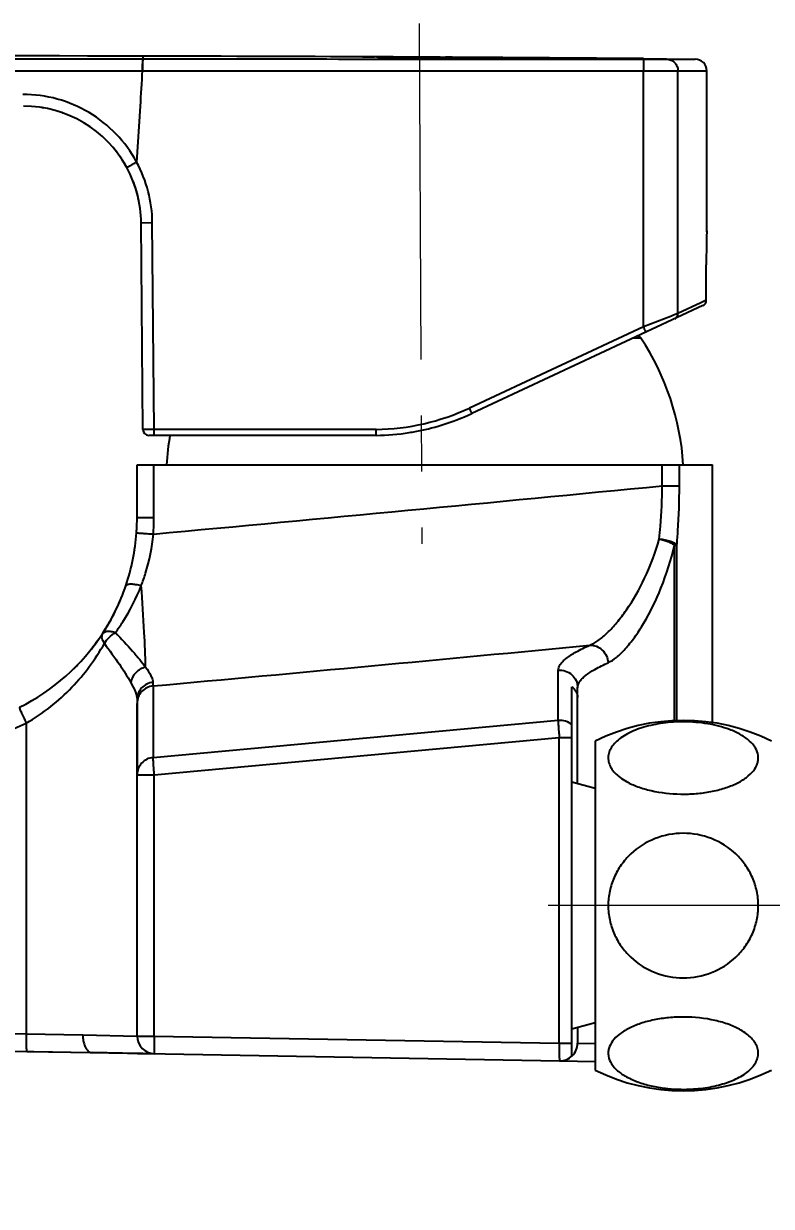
# Model space of a CAD drawing. Extents: x 0 to 1128, y 0 to 827.
# Drawn here: x 702.2 to 765.9, y 189.2 to 289.8 of the extents above; entities that cross this region are included whole.
import ezdxf

# ---------------------------------------------------------------- set-up
doc = ezdxf.new("R2010")
doc.units = 0
doc.header["$LTSCALE"] = 3
doc.header["$MEASUREMENT"] = 0
doc.header["$PDMODE"] = 3
doc.header["$PDSIZE"] = -10
doc.linetypes.add('CENTER2', pattern=[28.575000000000003, 19.05, -3.175, 3.175, -3.175])
doc.layers.get('0').update_dxf_attribs({"linetype": 'CONTINUOUS'})
doc.layers.get('DEFPOINTS').update_dxf_attribs({"linetype": 'CONTINUOUS'})
doc.layers.add('Cneter', color=1, linetype='CENTER2', lineweight=13)
doc.layers.add('DEF_LAYER_ASSEM_MEMBER', color=7, linetype='CONTINUOUS')
doc.styles.add('Daelim Dimension', font='')
doc.styles.get('Daelim Dimension').set_extended_font_data('나눔고딕')
doc.dimstyles.new('DEFAULT', dxfattribs={"dimscale": 2, "dimtxt": 2, "dimasz": 2, "dimexe": 0, "dimexo": 2, "dimgap": 1, "dimtad": 1, "dimdec": 1, "dimzin": 9, "dimdsep": 46, "dimtxsty": 'Daelim Dimension', "dimcen": 0.5, "dimclrd": 252, "dimclre": 252, "dimclrt": 3, "dimadec": 1, "dimazin": 0, "dimtfac": 1, "dimtdec": 1, "dimtix": 1, "dimtmove": 0, "dimatfit": 3, "dimfxl": 1, "dimtolj": 1, "dimtzin": 1, "dimlwd": 9, "dimlwe": 9, "dimarcsym": 0})

# ---------------------------------------------------------------- blocks, each defined once
blk = doc.blocks.new('*D4')
at = {"color": 5, "lineweight": 9, "ltscale": 0.5, "transparency": 16777216}
for p, q in [((637.2634409055954, 187.5670727634838), (637.2634409055954, 108.0115197522478)), ((816.8705379979956, 144.3801963534838), (816.8705379979956, 108.0115197522478)), ((641.2634409055954, 110.0115197522478), (812.8705379979956, 110.0115197522478))]:
    blk.add_line(p, q, dxfattribs=at)
at = {"color": 5, "ltscale": 0.5, "transparency": 16777216}
for points in [[(641.2634409055954, 110.6781864189144), (641.2634409055954, 109.3448530855811), (637.2634409055954, 110.0115197522478)], [(812.8705379979956, 110.6781864189144), (812.8705379979956, 109.3448530855811), (816.8705379979956, 110.0115197522478)]]:
    blk.add_solid(points, dxfattribs=at)
at = {"layer": 'DEFPOINTS', "color": 0, "ltscale": 0.5, "transparency": 16777216}
for p in [(637.2634409055954, 191.5670727634838), (816.8705379979956, 148.3801963534838), (816.8705379979956, 110.0115197522478)]:
    blk.add_point(p, dxfattribs=at)
at = {"color": 7, "ltscale": 0.5, "transparency": 16777216, "insert": (727.1451242358175, 122.8985011542506), "char_height": 10, "attachment_point": 2, "style": 'Daelim Dimension'}
blk.add_mtext('\\A1;180', dxfattribs=at)

msp = doc.modelspace()

# ---------------------------------------------------------------- linework, layer by layer
at = {"layer": 'Cneter', "lineweight": 5, "ltscale": 0.5}
for p, q in [((735.8725376696955, 289.7584857427838), (736.1242556008956, 245.5193663463838)), ((769.8705379979956, 214.7355354127837), (746.8705379979956, 214.7355354127837))]:
    msp.add_line(p, q, dxfattribs=at)
at = {"layer": 'DEF_LAYER_ASSEM_MEMBER', "color": 9, "linetype": 'Continuous'}
for p, q in [((712.3546570845956, 286.7565239346837), (712.3705380059955, 286.7565206950837)), ((712.3705379979956, 286.9978265845838), (712.3705380059955, 286.7565206949838)), ((712.3108942021954, 285.7567440054838), (754.9792318987954, 285.7374637681838)), ((754.9792318987954, 285.7374637681838), (757.9166448626956, 285.7374157419837)), ((754.9792318987954, 263.9651512335838), (754.9792318987954, 285.7374637681838)), ((757.9166448626956, 285.7374157419837), (760.3705379979956, 285.7443188954837)), ((757.9166448626956, 265.1065997004838), (757.9166448626956, 285.7374157419837)), ((712.1261853805954, 282.7355354127837), (711.8335238114955, 277.9871516046837)), ((712.2126775551956, 272.8228006328837), (713.1690205636955, 272.8315273032838)), ((713.3227301075954, 255.2355354127837), (713.1690204756956, 272.8315273032838)), ((759.8713060361954, 266.0137599749838), (757.9166448626956, 265.1065997004838)), ((760.3307355486954, 266.2269819761838), (759.8713060361954, 266.0137599749838)), ((757.3554476042955, 264.8885236198838), (754.9792318987954, 263.9651512335838)), ((757.5382283522954, 264.9595537491838), (757.3554476042955, 264.8885236198838)), ((757.9166448626956, 265.1065997004838), (757.5382283522954, 264.9595537491838)), ((754.9792318987954, 263.9651512335838), (740.1641518973954, 257.0601758371837)), ((754.7707307929954, 263.0108295004837), (754.1169634381954, 263.0108295004837)), ((713.3227301075954, 255.2355354127837), (712.3662126186955, 255.2311721858838)), ((732.2193680084956, 255.2355354127837), (713.3227301075954, 255.2355354127837)), ((713.3053206066954, 247.7355354127837), (713.3053206066954, 252.2355354127837)), ((756.5806973259955, 250.4454674513838), (756.5806973361955, 252.2355354127837)), ((758.0419012812954, 250.4454674528838), (758.0419012758955, 252.2355354127837)), ((756.5806973259955, 250.4454674513838), (758.0419012812954, 250.4454674528838)), ((711.8705379979956, 247.7355354127837), (713.3053206066954, 247.7355354127837)), ((757.6208354936953, 245.4025916040838), (757.8253772806954, 245.4025915872837)), ((757.6208354903954, 230.4143462139837), (757.6208354903954, 245.4025915874838)), ((757.8253772806954, 230.4143462139837), (757.8253772806954, 245.4025915874838)), ((747.7260312862954, 230.5118042057838), (747.7260312879955, 234.7541638166838)), ((713.2279350979954, 233.4169920933838), (713.2279350986955, 227.3331602295838)), ((713.2279350986955, 227.3331602295838), (747.7260312862954, 230.5118042057838)), ((713.3181807882954, 225.8495526885838), (747.8162769776955, 229.0281966648838)), ((747.8162769782955, 229.0281966652838), (748.8705379984954, 229.0281966651838)), ((747.8162769776955, 203.0349877252838), (747.8162769776955, 229.0281966648838)), ((711.8705379983953, 225.8495526885838), (713.3181807829956, 225.8495526880837)), ((713.3181807883955, 203.6371542341838), (713.3181807882954, 225.8495526885838)), ((702.4244592637956, 203.8270966157838), (707.2547826793955, 203.7300846370838)), ((707.2547826793955, 203.7300846370838), (711.8705380032955, 203.6371542233838)), ((711.8705379984954, 203.6371542341838), (713.3181807872954, 203.6371542341838)), ((713.3181807883955, 203.6371542341838), (747.8162769776955, 203.0349877252838)), ((747.8162769809956, 203.0349877252838), (748.8705379983953, 203.0349877253838)), ((749.3686341874954, 203.0349877252838), (750.8574256165955, 203.0082211653838))]:
    msp.add_line(p, q, dxfattribs=at)
at = {"layer": 'DEF_LAYER_ASSEM_MEMBER', "color": 40, "linetype": 'Continuous'}
for p, q in [((731.0578829529954, 286.9348399776837), (732.0742071386953, 286.9299839954838)), ((733.1917889349954, 286.9244270313837), (731.0578829529954, 286.9347906795838)), ((732.2525085835955, 286.9291168587837), (733.1917889349954, 286.9244738563838)), ((732.3705379979956, 286.8357312722837), (732.3705379979956, 286.8246463185837)), ((733.5072522021956, 286.9148511369838), (733.5072522021956, 286.9180088625837)), ((733.5072522021956, 286.8936422711838), (733.5072522021956, 286.9000017676838)), ((733.7206249523956, 286.9169452933837), (733.7206249523956, 286.9138135540838)), ((733.7206249523956, 286.8989359802838), (733.7206249523956, 286.8927185203837)), ((736.2325860210954, 286.9085782400838), (733.9553558002954, 286.9206065543838)), ((733.9555045335956, 286.9180285739837), (733.9555045335956, 286.9206065416838)), ((733.9555045335956, 286.9192446791837), (734.5898221865955, 286.9161753509837)), ((733.9555045335956, 286.9037340808837), (733.9555045335956, 286.9074772532838)), ((735.3705379979956, 286.9131744494838), (734.0615513555954, 286.9200162395838)), ((734.1561754623954, 286.9182216702837), (734.1561754623954, 286.9170119852838)), ((734.2982399858954, 286.9059317873838), (734.2982399858954, 286.9021246079838)), ((735.4903277742956, 286.9105599201837), (734.4342471853954, 286.9168226342837)), ((734.4933537871955, 286.8870259685838), (735.9455854426956, 286.8815418890838)), ((735.9744991904954, 286.8801650469837), (734.5156935244954, 286.8856091186838)), ((734.5898221865955, 286.9161753509837), (735.5003375233955, 286.9108087318838)), ((735.4629905990955, 286.9085947881838), (736.5821935880954, 286.9048473605837)), ((735.4848841365956, 286.8996826171838), (735.7407946021954, 286.8985779111838)), ((736.5821935880954, 286.9048473605837), (735.4903277742956, 286.9105599201837)), ((735.5003375233955, 286.9108087318838), (736.7071444087953, 286.9044943700837)), ((735.8651003731954, 286.8971292088838), (735.6484257443954, 286.8980669383837)), ((737.2260896637954, 286.9030984449838), (735.8146406710955, 286.9067427671837)), ((735.9182631407955, 286.8938911937838), (736.3705379979956, 286.8921070762838)), ((735.9455854426956, 286.8815418890838), (736.8392344265956, 286.8778560930838)), ((736.8485451292954, 286.8766017664838), (735.9744991904954, 286.8801650469837)), ((736.9243990973955, 286.8961086445838), (736.0661040119953, 286.8994625949838)), ((736.7071444087953, 286.9044943700837), (736.9902284429954, 286.9043473304838)), ((736.8392344265956, 286.8778560930838), (737.4021303629956, 286.8754122741838)), ((737.4253178798954, 286.8741254023838), (736.8485451292954, 286.8766017664838)), ((737.9479963398953, 286.8990282185837), (738.2018562196954, 286.8975696464838)), ((738.7019550359955, 286.8940085413838), (738.1150578066954, 286.8974998640838)), ((738.2873312970955, 286.8970892695838), (739.1293103427956, 286.8918987166837)), ((738.3705379979956, 286.8097877267837), (738.3705379979956, 286.8189516698837)), ((738.5829612385955, 286.8950230635837), (738.7455723070952, 286.8938674397838)), ((739.0042256620955, 286.8910429617837), (738.9209201571955, 286.8928646187837)), ((739.1343226539955, 286.8916221246837), (739.2130323008955, 286.8898968239837))]:
    msp.add_line(p, q, dxfattribs=at)
at = {"layer": 'DEF_LAYER_ASSEM_MEMBER', "color": 7, "linetype": 'Continuous'}
for p, q in [((754.9823033824955, 286.7374614244837), (756.9416892263955, 286.7374135060837)), ((754.9826402981953, 286.7813773419838), (756.9419029782955, 286.7651871997838)), ((756.9416892263955, 286.7374135060837), (759.3792892479955, 286.7442806025838)), ((756.9419029782955, 286.7651871997838), (759.3792892476954, 286.7442806025838)), ((760.3705379979956, 272.1353281172837), (760.3705379979956, 285.7443188954837)), ((712.3662126417955, 255.2311721450837), (712.2126928245955, 272.8228007677837)), ((760.3678780724954, 272.0369416589838), (760.3705379973953, 272.1355354053837)), ((760.3307353766954, 266.2269810783837), (760.3307355489956, 269.2355354127837)), ((760.0418553728955, 265.7736519833837), (740.3839538150955, 256.6070219436838)), ((732.2387755358955, 254.7355354127837), (712.8661936032954, 254.7355354127837)), ((711.8705379979956, 252.2355354127837), (760.8703539942953, 252.2355354127837)), ((711.8705379979956, 247.7355354127837), (711.8705379979956, 252.2355354127837)), ((760.8705379979956, 230.2384635105838), (760.8705379979956, 252.2355354127837)), ((711.6558514876956, 244.9637809184837), (711.6512794045955, 244.9345940297837)), ((709.9998937482956, 239.7452851055838), (709.9832617223956, 239.7117992845838)), ((748.8705379979956, 201.9186594785838), (748.8705379979956, 233.3532246073838)), ((749.3686341874954, 225.1020709410838), (749.3686341874954, 233.2705562756838)), ((711.8705379979956, 232.2749992988838), (711.8705379979956, 231.9333845527838)), ((711.8705379979956, 203.6371542341838), (711.8705379979956, 231.9333845527838)), ((711.8705379979956, 231.9333845527838), (711.8705379979956, 225.8495526886838)), ((750.8705379979956, 228.7349063613838), (750.8705379979956, 200.7361644642838)), ((750.8705379979956, 224.6996370279838), (748.8705379979956, 225.2355354127838)), ((750.8705379979956, 204.7714337976838), (748.8705379979956, 204.2355354127837)), ((749.3686341874954, 204.3689998844838), (749.3686341874954, 203.0349877252838)), ((693.4551549458954, 202.4845500463838), (702.4813688440954, 202.3269968966838)), ((693.4578000301954, 202.4845038762838), (747.8424555787954, 201.5352161825838)), ((702.4813688440954, 202.3269968966838), (708.0362405963956, 202.2300362495838)), ((711.8964607686953, 202.1626558031838), (708.0362406179954, 202.2300362492838)), ((711.8964595295956, 202.1626558262838), (712.2885026952954, 202.1558127385838)), ((712.2883871036954, 202.1558147562837), (711.8964607686953, 202.1626558031838)), ((712.3738417827954, 202.1543231762838), (712.2883871036954, 202.1558147562837)), ((712.2885026952954, 202.1558127385838), (712.3738254702955, 202.1543234597838)), ((712.3738254702955, 202.1543234597838), (713.3443594105954, 202.1373826860838)), ((713.3445874881954, 202.1373787099838), (713.3441267017956, 202.1373867529838)), ((747.8424555778954, 201.5352161825838), (749.3544623072953, 201.5088240070838)), ((749.3544623072953, 201.5088240070838), (750.8577409400955, 201.4825841809838))]:
    msp.add_line(p, q, dxfattribs=at)
for centre, radius, start, end in [((698.1207125595956, -6713.039512401417), 7000.0518430026, 89.88336437520448, 90.50236547730606), ((698.1204424649954, -6713.006269343717), 7000.0186005636, 89.53457269670082, 89.88336161059591), ((759.3705375961954, 285.7443189036837), 1.0000000002, 359.9999995301997, 89.49856090299451), ((702.2130735938954, 272.7355354127837), 10, 28.51671727840365, 89.99976945210315), ((702.2157528801954, 272.7508184369838), 9.9844889175, 79.93344710759837, 81.51516192400663), ((702.2132294434955, 272.7372052012838), 9.9983589337, 70.31611598560127, 72.77678721330511), ((702.2160925493954, 272.7379289014838), 9.996148137, 37.25067881549717, 40.68082798409597), ((702.1996217925953, 272.7266162112837), 10.0161179421, 32.06483590690033, 35.36442852670251), ((702.2227260734953, 272.7408601084837), 9.9889764899, 28.51623695480134, 32.06595215290449), ((702.2138309077955, 272.7357313848838), 9.9992410066, 0.4989149886002287, 28.51772615699483), ((702.2153055876954, 272.7352759081838), 9.9979769536, 19.17048925820378, 21.28699748629982), ((702.2130735938954, 272.7355354127837), 10, 10.84875232699911, 21.27422760440083), ((702.2180811227954, 272.7367532156837), 9.9948702272, 14.19443491139977, 19.16771498519628), ((702.2172027681954, 272.7365896143838), 9.9957618823, 13.01316251980157, 14.19410946100309), ((702.2224399436955, 272.7377887730838), 9.9903891856, 10.85053149789957, 13.01322513619818), ((759.8306078861956, 266.2269752743838), 0.5001274906000001, 294.9853979959042, 0.0006649228998667487), ((754.3533422865955, 262.7355354127837), 0.5, 33.40737361369911, 69.54311784909564), ((736.3705379979956, 250.8747399582837), 22.042045374, 3.539483183699625, 33.40737361320056), ((731.9193594451954, 274.7650425448837), 20.0340477688, 286.9827950974055, 294.9931839188983), ((731.8801488635954, 274.8627108884838), 20.1389198518, 287.0083245600987, 294.9768730848968), ((731.9303919213953, 274.7374558719837), 20.0044418213, 280.4174191521055, 286.9756526530975), ((712.8662309917954, 255.2355354127837), 0.5, 180.4999626279993, 269.9957155917061), ((736.3705379979956, 250.8747399582837), 22.042045374, 169.8813058315014, 176.4605168163004), ((731.9285575017955, 274.7683806842838), 20.0352470534, 270.8869071323974, 278.9323823449017), ((731.9295781271953, 274.7878151555838), 20.0543541024, 270.8837940769021, 278.920878667693), ((731.9364515611956, 274.7086431163838), 19.9750083206, 278.9366190877985, 280.4152681977935), ((731.9462486887955, 274.6717287571838), 19.9370869004, 278.9252832655045, 280.4067191368952), ((693.8647469619955, 247.7357431297837), 18.0057910372, 355.8921706277006, 359.9993390289005), ((693.8673589455955, 247.7361786787837), 18.0032169746, 341.2316565648025, 355.8901925699998), ((693.8705379979956, 247.7355354127837), 18, 350.845583542798, 351.0503772164006), ((693.9378568999955, 247.7243388871838), 17.9317599023, 350.8504311673011, 351.0498175345002), ((693.8695046077955, 247.7360399663837), 18.0011407823, 326.7221679187049, 341.2298772798995), ((693.8847222186955, 247.7288160643838), 17.9843131645, 333.6459709516984, 336.5311141749959), ((693.8705379979956, 247.7355354127837), 18, 326.7201619580032, 333.6728156522018), ((693.8749689660954, 247.7334326559837), 17.9951016798, 331.7129402766032, 332.581126860799), ((693.8728156441955, 247.7345517919838), 17.9975284591, 332.5811210396955, 333.527406791304), ((693.8635066079955, 247.7397239751838), 18.008176643, 326.7228455354979, 331.7125961865005), ((693.8703037011956, 247.7357999648838), 18.0003410373, 296.337109894304, 326.7214109408981), ((693.8647434237955, 247.7402718585838), 18.0074840169, 320.36195235, 322.8397073146993), ((693.8705379979956, 247.7355354127837), 18, 322.7322902669042, 325.0148277145958), ((693.8750663619953, 247.7322067374838), 17.9943854535, 322.840318496505, 325.008426566294), ((693.8816152154955, 247.7250271567838), 17.9847494031, 316.5143387187944, 316.861451694695), ((693.8705379979956, 247.7355354127837), 18, 314.3886869668988, 316.5025172916986), ((693.8801038201955, 247.7265215681838), 17.9868744044, 314.459650195495, 316.5141980388028), ((758.3705379979956, 213.5391068413838), 16.9464285714, 63.73195538719756, 116.2680446128024), ((713.3705379979956, 203.6371542341838), 1.5, 179.9999999993999, 269.0000000069039), ((747.8687136093954, 203.0347747138837), 1.4997884094, 268.9968243175057, 359.9999844123997), ((747.8670837634954, 203.0367819147838), 1.5023082689, 297.6140943265041, 302.4158584415062), ((758.3705379979956, 215.9319639842838), 16.9464285714, 243.7319553871976, 296.2680446128024)]:
    msp.add_arc(centre, radius, start, end, dxfattribs=at)
at = {"layer": 'DEF_LAYER_ASSEM_MEMBER', "color": 40, "linetype": 'Continuous'}
for centre, radius, start, end in [((739.4287232624956, 1114.043279109484), 827.150592088, 269.6077838340942, 269.7512908600007), ((733.0365238710956, 135.0144417638838), 151.9047904967, 89.57521510480011, 89.71901220109312), ((740.3764498295955, 1274.134945575884), 987.2442454413, 269.6227897074048, 269.7942404379984), ((737.4243356059953, 807.3785319167837), 520.4742223333, 269.6253197357934, 269.8227984034066), ((736.7400738442955, 680.2873380262838), 393.3807435765, 269.624606492202, 269.7802439885019), ((733.7901430277955, 196.3098194613838), 90.5988886619, 89.50359830609366, 89.67819814379445), ((736.7280215591954, 548.5865907998838), 261.6907206216, 269.5279123519938, 269.763627644303), ((736.4083323001955, 511.5300162303838), 224.6322109712, 269.5323934540988, 269.7644601979029), ((736.9894744618955, 282.4364568474838), 4.467890547900001, 89.68191242600098, 89.99033102220392), ((738.9022429733955, 286.6313714094838), 0.2621593694, 85.91457998049997, 86.85263512599666), ((739.1125454901955, 286.5425384131838), 0.3497623232, 86.4302982921956, 87.25263863680115)]:
    msp.add_arc(centre, radius, start, end, dxfattribs=at)
at = {"layer": 'DEF_LAYER_ASSEM_MEMBER', "color": 9, "linetype": 'Continuous'}
for centre, radius, start, end in [((702.1796447599954, 272.7356576390838), 10.989793884, 0.4998271004999284, 28.54520041410394), ((731.9203232862956, 274.7463919495838), 19.5131481454, 270.8781090117973, 294.9909802484958), ((-104.6721175890045, 9105.363740584384), 8896.703548790601, 275.2749930165948, 275.5552656638015), ((693.8277401363955, 247.7357636316838), 19.4775804717, 355.8860994255006, 359.9993286652004), ((-113.9701088188044, 9315.569235791187), 9119.7448419112, 275.2041134425961, 275.4386992844011), ((693.7733602388955, 247.7972695034838), 19.5604348556, 269.9898276722935, 296.2892282374008)]:
    msp.add_arc(centre, radius, start, end, dxfattribs=at)
for points, start_tangent, end_tangent in [([(639.5894136650954, 286.7379912700837), (657.7202553040954, 286.7509487294838), (712.3546570845956, 286.7565239346837)], (0.9999995224346175, 0.000977307800469765), (0.9999999792105544, -0.0002039090258014975)), ([(712.3546570844956, 286.7565239346837), (712.3503755334955, 286.7497851353837), (712.3461250751955, 286.7337367310838), (712.3379055108953, 286.6744882680838), (712.3303541048954, 286.5807791265838), (712.3237448346954, 286.4563949281838), (712.3183196686955, 286.3058235370838), (712.3142742765954, 286.1345767481838), (712.3108977364955, 285.7567440047837)], (-0.9044565670883875, -0.4265657255930079), (-0.0002098415589787272, -0.9999999779832598)), ([(712.3705380011954, 286.7565206964838), (712.3662581706953, 286.7497821701837), (712.3620094191956, 286.7337339998837), (712.3537931599953, 286.6744858808837), (712.3462448122955, 286.5807769110837), (712.3396382594956, 286.4563927219838), (712.3342153886954, 286.3058211953837), (712.3301718038956, 286.1345741532838), (712.3267972219955, 285.7567406960837)], (-0.9044141546543396, -0.4266556420122399), (-0.0002077617142489709, -0.9999999784175349)), ([(712.3705380059955, 286.7565206949838), (723.0189567944954, 286.7537292305838), (754.9823033824955, 286.7374614244837)], (0.9999999792302626, -0.0002038123510011973), (0.99999974490114, -0.0007142812158268099)), ([(754.9823033824955, 286.7374613969837), (754.9820696452955, 286.7324226267838), (754.9818304589953, 286.7178345612838), (754.9815885477956, 286.6938802077838), (754.9813466357955, 286.6607425733837), (754.9811073496955, 286.6186642142837), (754.9808729269953, 286.5681258649838), (754.9804272309952, 286.4438302917837), (754.9800262193955, 286.2924495288838), (754.9796847746954, 286.1196631187838), (754.9792320156953, 285.7374637681838)], (-0.7496975332903759, -0.6617806347864266), (-0.0007156936483151431, -0.9999997438912682)), ([(756.9416892263955, 286.7374135129838), (757.3148932089953, 286.6607172330837), (757.6311470428955, 286.4438114946838), (757.8424254842953, 286.1196348738838), (757.9166444994953, 285.7374157419837)], (0.9999978834669055, -0.002057440572467836), (0.0001412198783804656, -0.999999990028473)), ([(639.4569760321954, 285.7379655654838), (657.6109330553954, 285.7510031903838), (712.3108942210956, 285.7567440042837)], (0.999999524899431, 0.0009747824950015459), (0.999999978366982, -0.0002080048930827666)), ([(712.3108942021954, 285.7567440054838), (712.1261853805954, 282.7355354127837)], (-0.06087235986415808, -0.9981455584255076), (-0.06117456863129542, -0.9981270821657806)), ([(711.8335186806955, 277.9870430119838), (710.0915700856954, 280.3632609010838), (707.7825674474955, 282.1917466375837), (705.0727630614954, 283.3428046970838), (702.1561233236953, 283.7355300819837)], (-0.4777851925472725, 0.878476698485831), (-0.9999999969323357, 7.832833906035576e-05)), ([(710.9998344378955, 277.5096622167837), (711.0029043607956, 277.5136627433837), (711.0139774476954, 277.5219986976838), (711.0329201507955, 277.5345724519838), (711.0595989225953, 277.5512863790838), (711.1352434918954, 277.5965445590838), (711.2379078351955, 277.6559938095838), (711.3639785143955, 277.7275397056837), (711.5089495683956, 277.8086265611838), (711.8334888854954, 277.9870892540838)], (-0.4766713732699267, 0.879081567264928), (0.878276636967624, 0.4781528510391215)), ([(757.6395654717953, 264.6534458143838), (757.8444699861955, 264.8370239864838), (757.9165423058953, 265.1065996901838)], (0.9062288833216838, 0.4227874300798618), (-0.02151654125954439, 0.9997684924282354)), ([(755.1917213386955, 263.5119973400838), (755.1906008162955, 263.5141530380837), (755.1874548782955, 263.5206536978837), (755.1823230807954, 263.5314172889838), (755.1752449796954, 263.5463617811838), (755.1555092453955, 263.5882472137837), (755.1290698945954, 263.6445630868837), (755.0969079009953, 263.7132201410838), (755.0602346383953, 263.7916322473837), (754.9792318987954, 263.9651512335838)], (-0.9063078248678601, -0.4226181806113978), (-0.422616327312038, 0.9063086890730356)), ([(740.3839517799956, 256.6070263084838), (740.3822336998956, 256.6089245860837), (740.3784778417953, 256.6152034052838), (740.3727311032953, 256.6257825622837), (740.3650403815955, 256.6405818531838), (740.3441143403954, 256.6822972636838), (740.3165737060954, 256.7385942187838), (740.2834488944955, 256.8073679338837), (740.2459969854954, 256.8860071873838), (740.1641519000955, 257.0601758371837)], (-0.9063183599556119, -0.4225955873022928), (-0.4225182283022654, 0.9063544266744191)), ([(713.3444713750955, 254.7355354127837), (713.3402386596954, 254.7451715739837), (713.3361513990953, 254.7735956392838), (713.3323911366956, 254.8198411050838), (713.3290980396955, 254.8819820040837), (713.3263959904955, 254.9577158688837), (713.3243851068955, 255.0441936832838), (713.3227301026955, 255.2355354127837)], (-1, 0), (-3.246264168088484e-07, 0.9999999999999473)), ([(732.2387755358955, 254.7355354127837), (732.2363593245955, 254.7451715772837), (732.2340261486954, 254.7735956465838), (732.2318796402956, 254.8198411177838), (732.2299998125955, 254.8819820221838), (732.2284573824954, 254.9577158877838), (732.2273095008954, 255.0441936965838), (732.2263647889954, 255.2355354127837)], (-1, 0), (0, 1)), ([(756.3169550288953, 245.9173224550838), (756.4225760690956, 247.0166744132838), (756.5806973105955, 250.4454674497838)], (0.1091391567303905, 0.9940264807680828), (0.01112416796002247, 0.9999381245293117)), ([(757.8253772806954, 245.4025915874838), (757.9201729116953, 246.6267010017838), (758.0419012812954, 250.4454674528838)], (0.08959917176605693, 0.9959779055876876), (1.059857510340581e-05, 0.9999999999438351)), ([(711.8242810123954, 246.4459209476838), (711.8310866621955, 246.4449855861837), (711.8514340999955, 246.4430804488837), (711.8851233497953, 246.4402246889838), (711.9319225959955, 246.4364396348838), (711.9913647081955, 246.4317626912838), (712.0628770870953, 246.4262384679838), (712.2395832641955, 246.4128434658837), (712.4554660953954, 246.3967520808837), (712.7027985016955, 246.3785410566837), (712.9729059924955, 246.3588494752838), (713.2551348215954, 246.3384530653838)], (-0.07165404869938957, -0.9974295450331244), (0.9974204493954044, -0.0717805483948799)), ([(712.2252115694955, 241.9523466802838), (712.5900271702953, 242.9993988970838), (713.2551348614954, 246.3384530689838)], (0.3603095469735335, 0.9328327987156794), (0.09027063822663459, 0.99591727160149)), ([(750.4059113607955, 236.8798988184838), (751.1292008711953, 237.2856485587837), (751.9055010769955, 237.9357887363838), (752.7126917649955, 238.8079818767837), (753.5274360380954, 239.8826081497838), (755.0774535099954, 242.5780916353838), (756.3169550288953, 245.9173224550838)], (0.9284979953365219, 0.3713374107951691), (0.2630174638271534, 0.9647910725757841)), ([(756.3169550288953, 245.9173224550838), (756.5741128217956, 245.8969968336838), (756.8251273729957, 245.8519249371838), (757.0626240327956, 245.8003516872838), (757.2794990635955, 245.7365717058838), (757.4693668303953, 245.6619129151837), (757.6265553268954, 245.5800807910838), (757.8253772806954, 245.4025915872837)], (0.9998479554088521, 0.01743749020754617), (0.5563977542295117, -0.8309160842638418)), ([(756.3169550288953, 245.9173224550838), (756.7024633084952, 245.8238856116837), (757.0646011991955, 245.7009754937837), (757.3780343428953, 245.5571913949838), (757.6208354936953, 245.4025916040838)], (0.9934205459156171, -0.1145234428085243), (0.8097446781139731, -0.5867823755585182)), ([(751.9704595015955, 235.3962912755837), (752.6751607221954, 235.8443829849838), (753.4297633828955, 236.5684498215837), (754.2114931081956, 237.5426327668838), (754.9961916536954, 238.7427582629838), (756.4704799831954, 241.7382849292837), (757.6208354903954, 245.4025915874838)], (0.9124195459928904, 0.4092561204064367), (0.2227253616964085, 0.974881230333831)), ([(710.0323488943955, 237.9616875718838), (710.6548181235955, 238.8676955257837), (712.2251972693953, 241.9525585579838)], (0.5913533180777677, 0.8064125824901386), (0.3605384183306238, 0.9327443641789814)), ([(710.9132805848953, 241.9437811698838), (711.0470198479954, 242.0562055003838), (711.1738341194955, 242.0860148559838), (711.3359179570955, 242.0968254084838), (711.7450436533954, 242.0608333878838), (712.2252541681955, 241.9524777912837)], (0.3217012840762447, 0.9468412136275519), (0.9620857145808416, -0.2727472782622613)), ([(712.5964363378953, 235.0118021751838), (712.4856412348954, 237.9682278848837), (712.2251972693953, 241.9525585579838)], (-0.01286895245729425, 0.9999171916027108), (-0.07485941845938017, 0.9971940971886685)), ([(708.9188141569955, 237.8588262117838), (708.8584066189956, 237.6943172615838), (708.8679549307953, 237.4955818833837), (708.9466618719955, 237.2721260466838), (709.0899155671955, 237.0360509772838)], (-0.5487105298073013, -0.8360124128735117), (0.5830694461266154, -0.8124223168978079)), ([(708.9188141569955, 237.8588262117838), (709.0878261985954, 238.0059372395838), (709.3444729488956, 238.0746898295838), (709.6680251177954, 238.0595303234837), (710.0323500029954, 237.9616831689838)], (0.5487053107540752, 0.8360158383369741), (0.9450940156075628, -0.3267985643523727)), ([(709.0899155671955, 237.0360509772838), (709.4906757489953, 237.5522125560838), (710.0323500029954, 237.9616831689838)], (0.4884318966544723, 0.8726020182938583), (0.8709008633988188, 0.4914587328873015)), ([(710.0323488943955, 237.9616875718838), (711.4902083012953, 236.3794809993838), (712.0969285884953, 235.6624026112837), (712.5964363378953, 235.0118021751838)], (0.6913918210653892, -0.7224799995597697), (0.5820338126035273, -0.8131645841932629)), ([(702.4367284998955, 230.2599760370838), (706.3240241528954, 233.3110567805838), (709.0899187249956, 237.0360410225837)], (0.8690040967203098, 0.4948048907229179), (0.4956841087339242, 0.8685028867819929)), ([(709.0899187249956, 237.0360410225837), (710.3619076245955, 235.2594811952838), (711.3288704780955, 233.7197878503838)], (0.5968353266634785, -0.8023637534475861), (0.4852866574563749, -0.8743551109788397)), ([(747.7260312879955, 234.7541638166838), (747.7684185330954, 234.9961119192837), (747.8953299781954, 235.2457691499837), (748.1064701304954, 235.5026428953838), (748.4014316599955, 235.7662761801838), (749.2404666671955, 236.3122062403838), (750.4059113656954, 236.8798988166837)], (0.0001147667282730503, 0.999999993414299), (0.9168721134933622, 0.3991810710670228)), ([(750.4059107225953, 236.8799054575837), (750.9772593105954, 236.7909760221837), (751.4787310156953, 236.4750313162838), (751.8287890515955, 235.9834979752837), (751.9704629880955, 235.3962912754837)], (0.9983846294924211, 0.05681664890928735), (0.04408228487356561, -0.999027903594452)), ([(712.5964561057954, 235.0118576236838), (711.7574921094956, 234.5347064388837), (711.3288604983954, 233.7197878512837)], (-0.9722657642120751, -0.2338787800145829), (-0.1629526925489955, -0.9866338834598336)), ([(712.5964339416955, 235.0118846196838), (713.0552729738956, 234.2740400547838), (713.1787250925954, 233.9727690260838), (713.2225885381954, 233.7227804482838)], (0.5818704086024294, -0.8132815180445465), (0.0101542392995543, -0.9999484443831329)), ([(747.7260312962953, 234.7541637298838), (748.3423693823954, 234.6846335735838), (748.8776195357955, 234.3733559173837), (749.2403784235955, 233.8735484811838), (749.3686368841954, 233.2705562756838)], (0.9955282027735582, 0.09446479493678633), (-1.77967261088392e-07, -0.9999999999999842)), ([(749.3686341874954, 233.2705562756838), (749.5330237379956, 233.7621980251837), (749.7380392409955, 234.0190813164837), (750.0244282415956, 234.2827180097838), (750.8390231772955, 234.8286362985838), (751.9704595015955, 235.3962912755837)], (5.577919596928837e-05, 0.9999999984443407), (0.9124586334885549, 0.4091689653091974)), ([(711.3288704780955, 233.7197878503838), (711.7267085433955, 232.8942674660838), (711.8336142510955, 232.5560620079837), (711.8705379982953, 232.2749992988838)], (0.4853048732956257, -0.8743450005321222), (0.0001398071944763774, -0.9999999902269742)), ([(713.2225884542954, 233.7227812702838), (712.6954447203955, 233.5742090582838), (712.2588394652955, 233.2516655462838), (711.9709774591954, 232.7984459975838), (711.8705381799955, 232.2749992987837)], (-0.9954108532808718, -0.09569343326815544), (6.675118147572748e-07, -0.9999999999997772)), ([(713.2279350979954, 233.4169920934838), (712.6990447811954, 233.2660762810838), (712.2606449330956, 232.9358457809838), (711.9714613716956, 232.4708423493838), (711.8705379979956, 231.9333845527838)], (-0.9955283772683328, -0.09446295598529866), (-2.279668134152663e-10, -1)), ([(713.2225885381954, 233.7227804482838), (713.2236888534953, 233.6254033802838), (713.2279350972954, 233.4169920940838)], (0.009785031060512692, -0.9999521254375855), (0.03404023442717363, -0.9994204632886716)), ([(701.8561804152955, 231.6039195145838), (701.8527416733955, 231.5943864130838), (701.8555126781955, 231.5724197012838), (701.8644719876954, 231.5382436390838), (701.8795816417955, 231.4921116018838), (701.9275571142955, 231.3659502665838), (701.9976599443953, 231.1985806048837), (702.0872058207956, 230.9963698384838), (702.1929249664954, 230.7667343198838), (702.4367278924956, 230.2599760393838)], (-0.8962714148940879, -0.4435059761082705), (0.4424954658469872, -0.896770741441121)), ([(747.7260312878955, 230.5118042057838), (747.7204114677954, 230.4558977671838), (747.7229879340955, 230.3532110972837), (747.7281197403954, 230.2066629701838), (747.7380939934953, 230.0212364704838), (747.7524987683955, 229.8031617529838), (747.7705116678953, 229.5595086374838), (747.8162769782955, 229.0281966652838)], (-0.3937317616977759, -0.9192253803232187), (0.07426159556257801, -0.997238795587346)), ([(747.7260312878955, 230.5118042057838), (748.3377996422955, 230.4438132025838), (748.8705402657956, 230.1373537118838)], (0.9953182385180444, 0.09665197397537977), (0.7475870176138678, -0.6641638736751665)), ([(702.4367284975956, 230.2599760361838), (702.4244592639955, 203.8270966158838)], (-0.000493454813889243, -0.9999998782511659), (-0.0004363584827084663, -0.9999999047956328)), ([(713.2279350983954, 227.3331602296838), (712.6990400585955, 227.1821986099838), (712.2606463402954, 226.8520134674838), (711.9714612186954, 226.3870584120838), (711.8705379983953, 225.8495526885838)], (-0.9957707863866172, -0.09187241685608513), (-1.367806027237414e-10, -1)), ([(713.2279350983954, 227.3331602296838), (713.2250183884953, 227.2775022335838), (713.2240411760954, 227.1744889345838), (713.2298299262955, 227.0280011650838), (713.2400534823955, 226.8425971690837), (713.2545353777955, 226.6245301695838), (713.2730572102955, 226.3809247595838), (713.3181807829956, 225.8495526880837)], (-0.01212005856262657, -0.9999265493927234), (0.112097497538008, -0.9936972129606264)), ([(619.8277386941954, 205.2963987230838), (640.3991445775955, 204.9256848806838), (702.4244592639955, 203.8270966158838)], (0.9998362027787994, -0.01809882904698174), (0.999847041143696, -0.01748983465320118)), ([(702.4244585534955, 203.8270966185838), (702.4207872395955, 203.2533239074838), (702.4239450641953, 202.9941408833837), (702.4303161173955, 202.7669439520837), (702.4396442572954, 202.5803267777838), (702.4515814266956, 202.4416216709837), (702.4656873005956, 202.3561053493838), (702.4733748260956, 202.3343838821838), (702.4813688932954, 202.3269997190837)], (-0.01741098351436821, -0.9998484173378794), (0.9998507745343302, -0.01727508793320097)), ([(707.2547656771953, 203.7300846428838), (707.2664907207954, 203.4394091565838), (707.3084114838955, 203.1592224139837), (707.4242158804955, 202.7832376771838), (707.5943232838954, 202.4877098804837), (707.8043202401955, 202.2979358118837), (708.0362409159954, 202.2300445089838)], (-0.01249308372408109, -0.9999219583842847), (0.9998484803574399, -0.0174073641576809)), ([(713.3181807872954, 203.6371542341838), (713.3125604537954, 203.0633494399838), (713.3125606654953, 202.8041895991838), (713.3150479292954, 202.5770285054838), (713.3195879137954, 202.3904626988838), (713.3223372093953, 202.3148051072837), (713.3258369426953, 202.2518322615838), (713.3305222728955, 202.2021768374838), (713.3362206512954, 202.1663644101837), (713.3414036515956, 202.1446815991837), (713.3443593883953, 202.1373826914838)], (-0.03921410512725711, -0.9992308311691892), (0.9998476952359822, -0.01745240187752705)), ([(747.8162769809956, 203.0349877252838), (747.8136029620955, 202.7427476827838), (747.8098174562954, 202.4611965635838), (747.8104792271956, 202.2020258290838), (747.8131004084953, 201.9748629028838), (747.8179094889954, 201.7882921295838), (747.8249363249956, 201.6496481662838), (747.8311203141955, 201.5642536962837), (747.8353212194954, 201.5425880305838), (747.8424555776955, 201.5352161825838)], (0.006430551398433184, -0.9999793237906034), (0.9998476946688912, -0.01745243436612477))]:
    msp.add_spline(points, degree=3, dxfattribs=dict(at, start_tangent=start_tangent, end_tangent=end_tangent))
at = {"layer": 'DEF_LAYER_ASSEM_MEMBER', "color": 40, "linetype": 'Continuous'}
for points, start_tangent, end_tangent in [([(738.3705379979956, 286.8189516698837), (736.3599730455953, 286.8249624335838), (734.3597146261955, 286.8305549698838), (732.3705379979956, 286.8357312722837)], (-0.9999952374403321, 0.003086275531076552), (-0.999996861573772, 0.002505362769404554)), ([(732.3705379979956, 286.8246463185837), (734.3599436569955, 286.8200819808837), (736.3602080276955, 286.8151295699838), (738.3705379979956, 286.8097877267837)], (0.9999975724135683, -0.002203444342459451), (0.9999962252732504, -0.002747624292127479)), ([(733.5072522021956, 286.9180088625837), (733.5132137972955, 286.9181263942837), (733.5293293122954, 286.9181836873838), (733.5539399657955, 286.9181867869837), (733.5861503861954, 286.9181374986838), (733.6258830365955, 286.9180336988837), (733.6484818912954, 286.9179602161838), (733.6726224493955, 286.9178725732837), (733.6981093878953, 286.9177718618838), (733.7248509785954, 286.9176591233837), (733.7814866067956, 286.9174020341837)], (0, 1), (0.9999888366397115, -0.004725102745580691)), ([(733.7665380466956, 286.9120668121838), (733.6958075009954, 286.9125901306838), (733.6339072873955, 286.9131139567837), (733.5807875326955, 286.9136363002838), (733.5406187782955, 286.9141174911838), (733.5159632972955, 286.9145234105837), (733.5072522021956, 286.9148511369838)], (-0.9999760510746012, 0.006920785883598437), (0, 1)), ([(733.5072522021956, 286.9000017676838), (733.5114194755954, 286.9003105378837), (733.5229433981954, 286.9005620356838), (733.5311026811955, 286.9006652276837), (733.5407314372956, 286.9007532430837), (733.5646404143954, 286.9008852045838), (733.5954509354956, 286.9009539378837), (733.6336105803953, 286.9009481869838), (733.6788895537954, 286.9008644868837), (733.7296679352953, 286.9007138663837)], (0, 1), (0.9999941788151211, -0.00341208673275205)), ([(734.5156935244954, 286.8856091186838), (734.2358896567955, 286.8867546678837), (734.1066671403955, 286.8873924347838), (733.9858603227954, 286.8880778137838), (733.8738100030955, 286.8888163614837), (733.7746687116955, 286.8895873320838), (733.6915134336955, 286.8903582545838), (733.6241322099954, 286.8911162390838), (733.5725596050954, 286.8918461948838), (733.5368136398956, 286.8925222247838), (733.5150121592956, 286.8931215723837), (733.5072522021956, 286.8936422711838)], (-0.9999932530074606, 0.003673409799752556), (0, 1)), ([(734.0207686927956, 286.9154644615838), (733.9905760927954, 286.9156797753838), (733.9753935350955, 286.9157842629838), (733.9603198226955, 286.9158866229837), (733.9455234208954, 286.9159863620838), (733.9309961191955, 286.9160833910838), (733.9018661047953, 286.9162722898838), (733.8867862308955, 286.9163657688838), (733.8713695796955, 286.9164574933837), (733.8558150912954, 286.9165455627838), (733.8402809799954, 286.9166285473838), (733.8245308064954, 286.9167071726837), (733.8086462253955, 286.9167806728838), (733.7932828968956, 286.9168462762838), (733.7790258275954, 286.9169019175838), (733.7659353929953, 286.9169476416837), (733.7540309932954, 286.9169831791838), (733.7437725876955, 286.9170066099838), (733.7354955137955, 286.9170170486838), (733.7291098609953, 286.9170156010837), (733.7244780881956, 286.9170030630837), (733.7228217593954, 286.9169927235837), (733.7216163471953, 286.9169796696838), (733.7208770692955, 286.9169638746837), (733.7206249523956, 286.9169452933837)], (-0.9999728656757892, 0.007366675786943259), (0, -1)), ([(733.7206249523956, 286.9138135540838), (733.7259623149955, 286.9136156042837), (733.7409558738955, 286.9133720688837), (733.7651486021955, 286.9130859010837), (733.7970274132954, 286.9127761210838), (733.8342749721955, 286.9124643930837), (733.8769138732955, 286.9121520389838)], (0, -1), (0.9999764824166737, -0.006858178590258693)), ([(733.8267015210954, 286.8990943020838), (733.8077777652954, 286.8991656060838), (733.7895322550953, 286.8992085691838), (733.7719887605954, 286.8992254840838), (733.7559730633955, 286.8992166398838), (733.7421764003955, 286.8991833392838), (733.7310997190955, 286.8991260934838), (733.7268366074954, 286.8990886172838), (733.7235468471954, 286.8990447352838), (733.7214003141953, 286.8989939981838), (733.7206249523956, 286.8989359802838)], (-0.9999898039919614, 0.004515740483987648), (0, -1)), ([(733.7206249523956, 286.8927185203837), (733.7349883163956, 286.8921311855838), (733.7762343977956, 286.8914248034838), (733.8437166072954, 286.8906412313838)], (0, -1), (0.9999512988793914, -0.009869137217526549)), ([(733.7296679352953, 286.9007138663837), (733.8231468455956, 286.9002955753838), (733.9119918427955, 286.8997493498838), (733.9535403436953, 286.8994550893838), (733.9934787643954, 286.8991527228837), (734.0318950903954, 286.8988461727838), (734.0693754837955, 286.8985361855838), (734.1067487962955, 286.8982230647838), (734.1449579209955, 286.8979072242838), (734.1851679622955, 286.8975888918837), (734.2283771332955, 286.8972717612837), (734.2516922388954, 286.8971134952837), (734.2763143239954, 286.8969567532837), (734.3020268261953, 286.8968039032837), (734.3285239229954, 286.8966567543838), (734.3840307784953, 286.8963793875837), (734.4406769495954, 286.8961377030838), (734.4962264291953, 286.8959403902837), (734.5511216787954, 286.8957797142838), (734.6588956957953, 286.8955450102837), (734.7121515609956, 286.8954606724838), (734.7657476863956, 286.8953902926837), (734.8202508706954, 286.8953269921838), (734.8762608875954, 286.8952670530838), (734.9936925099955, 286.8951595254838)], (0.999994178815492, -0.00341208662401219), (0.9999996777319274, -0.0008028300203034289)), ([(734.6668065274955, 286.8942869001837), (734.5157691556956, 286.8947279259838), (734.3738788873954, 286.8953238911838), (734.3081706283956, 286.8956550940837), (734.2469458331955, 286.8959998384838), (734.1908064927954, 286.8963530505837), (734.1400570124956, 286.8967100376838), (734.0941208733955, 286.8970637222837), (734.0518670605954, 286.8974096720838), (734.0128148744955, 286.8977409062837), (733.9755647609954, 286.8980608936838), (733.9384218100954, 286.8983710607837), (733.9013586029955, 286.8986539467837), (733.8642558024953, 286.8988972376837), (733.8267015210954, 286.8990943020838)], (-0.9999977444574955, 0.002123930300578782), (-0.9999896870369913, 0.004541565771898812)), ([(733.8437166072954, 286.8906412313838), (733.9690258963956, 286.8896138092837), (734.1251177789954, 286.8886585746837), (734.3018307225955, 286.8877973834838), (734.4933537871955, 286.8870259685838)], (0.9999515338302912, -0.009845302963750635), (0.999993112622508, -0.003711429313357856)), ([(735.2312790365954, 286.9094725254838), (734.8684256885954, 286.9114979562837), (734.5530695132954, 286.9133756483837), (734.4183527746954, 286.9142348911838), (734.2994832080954, 286.9150337011838), (734.1976603135954, 286.9157567686838), (734.1126807992955, 286.9164000061838), (734.0446276456955, 286.9169606779838), (733.9952428295956, 286.9174241842837), (733.9655153293954, 286.9177804244837), (733.9555045335956, 286.9180285739837)], (-0.9999850203631935, 0.005473486021144967), (0, 1)), ([(733.9555045335956, 286.9074772532838), (733.9665815728954, 286.9079100349838), (733.9817707092955, 286.9080517803837), (734.0038764098954, 286.9081383160838), (734.0327648827956, 286.9081688195838), (734.0494892846955, 286.9081622531838), (734.0672427978955, 286.9081416644838), (734.0857558911953, 286.9081087695838), (734.1049825145956, 286.9080650052838), (734.1445776563955, 286.9079509693838), (734.1844557528952, 286.9078101512837), (734.2239161333955, 286.9076491355838), (734.2989891489956, 286.9072726484837)], (0, 1), (0.9999825345137732, -0.005910217205025678)), ([(734.9936925099955, 286.8951595254838), (734.7066879428953, 286.8967781737838), (734.4524573900953, 286.8983991916838), (734.3424876804954, 286.8992042502838), (734.2446190178953, 286.8999978139838), (734.1601615615955, 286.9007578305838), (734.0891030380953, 286.9014764088838), (734.0316243454954, 286.9021501963838), (733.9895903961956, 286.9027594101838), (733.9641324200954, 286.9032881653837), (733.9555045335956, 286.9037340808837)], (-0.9999849590766039, 0.005484671417974624), (0, 1)), ([(734.1561754623954, 286.9170119852838), (734.1688288881955, 286.9167577174838), (734.2027338737953, 286.9164027422838), (734.2534287927956, 286.9159697889837), (734.3160713790953, 286.9154881864837), (734.3850519101954, 286.9149919002838), (734.4593532719955, 286.9144826604838), (734.5384154791955, 286.9139624190838), (734.6202967576955, 286.9134427151837), (734.7036622812955, 286.9129297257838), (734.7878375650953, 286.9124249596838), (734.9551835013954, 286.9114499422838), (735.1220485737954, 286.9105003608837), (735.2900370775956, 286.9095545180837), (735.4629905990955, 286.9085947881838)], (0, -1), (0.999984916545458, -0.005492420374822894)), ([(734.5718497107955, 286.9047788263838), (734.5394224494953, 286.9050485736838), (734.5059165804955, 286.9053094809838), (734.4696151287953, 286.9055586003838), (734.4508111073956, 286.9056707236838), (734.4323748060956, 286.9057680580838), (734.4141800132954, 286.9058510432837), (734.3961298903955, 286.9059207870838), (734.3632355363955, 286.9060174194838), (734.3490826349955, 286.9060457367838), (734.3362633584954, 286.9060625597838), (734.3250614361955, 286.9060679037838), (734.3157398981955, 286.9060621437837), (734.3083545353954, 286.9060458607838), (734.3028761100954, 286.9060189966838), (734.3008908896954, 286.9060014834838), (734.2994378708954, 286.9059811563837), (734.2985443744956, 286.9059579424838), (734.2982399858954, 286.9059317873838)], (-0.9999645337604196, 0.008422067519725395), (0, -1)), ([(734.2982399858954, 286.9021246079838), (734.3092629848954, 286.9016901363838), (734.3225140245954, 286.9014414146837), (734.3409890872954, 286.9011718539838), (734.3651247876955, 286.9008770972838), (734.3949941640954, 286.9005584466838), (734.4673972705955, 286.8998924985838), (734.5503955312954, 286.8992257948838), (734.6438560678953, 286.8985433133838), (734.7465113512953, 286.8978469305838), (734.8578111749955, 286.8971362495838), (734.9769030133955, 286.8964147899837), (735.1029950939956, 286.8956872453838), (735.2345294593956, 286.8949648155838), (735.3705379979956, 286.8942500933837)], (0.9003482164723389, -0.4351701840603037), (0.9999864933532204, -0.005197413888635342)), ([(736.3705379979956, 286.8913238573838), (736.2096685742954, 286.8920173833837), (736.0497720550954, 286.8925646600837), (735.8897425285954, 286.8929747603837), (735.7314493046956, 286.8932556881838), (735.5771580541955, 286.8934291364837), (735.4205619366953, 286.8935340387837), (735.0808933982955, 286.8937146387838), (734.6668065274955, 286.8942869001837)], (-0.9999886808636741, 0.004757955919191016), (-0.9999976982047498, 0.002145596700796328)), ([(735.3705379979956, 286.8942500933837), (735.5302149383956, 286.8941672876838), (735.6903336091955, 286.8940085880838), (735.8532314581953, 286.8937390971838)], (0.9999999305135829, -0.0003727905973263286), (0.9999979567849197, -0.002021491030438167)), ([(735.7407946021954, 286.8985779111838), (735.7677749923955, 286.8992829887837), (735.8002718389953, 286.8999096032837), (735.8382446411954, 286.9004594627838)], (0.9995252329596106, 0.03081085323447586), (0.9999230650666953, 0.01240419072835492)), ([(735.8532314581953, 286.8937390971838), (735.8439405372956, 286.8949404878838), (735.8488981306955, 286.8960690267837), (735.8651003731954, 286.8971292088838)], (-0.9974226650530572, 0.07174975427454151), (0.99875782337474, 0.04982780596967701)), ([(736.0661040119953, 286.8994625949838), (735.9700067785955, 286.8979141199837), (735.9217671625954, 286.8960381654838), (735.9182631407955, 286.8938911937838)], (-0.9999388438663762, -0.01105931856738325), (0.9945386195273299, -0.1043692208875434)), ([(736.3705379979956, 286.8921070762838), (736.3882383815956, 286.8920126448837), (736.4049012376954, 286.8919168495838), (736.4203440788956, 286.8918208804838), (736.4344387370954, 286.8917256404837), (736.4583571821954, 286.8915391312838), (736.4760813580956, 286.8913638218838), (736.4874232904954, 286.8912077447837), (736.4904619746953, 286.8911402047838), (736.4915415970954, 286.8910825185837), (736.4905457975956, 286.8910353062838), (736.4873974319953, 286.8909992540838), (736.4823065783953, 286.8909750221837), (736.4755523954955, 286.8909626482838), (736.4672311547954, 286.8909620277838), (736.4572955724955, 286.8909740469837), (736.4458317353956, 286.8910002157837), (736.4330158811954, 286.8910408598838), (736.4189811541955, 286.8910949099838), (736.4038041466956, 286.8911612136837), (736.3705379979956, 286.8913238573838)], (0.9999867863494518, -0.005140732097273763), (-0.9999869533946502, 0.005108134736451797)), ([(736.8310838432953, 286.8970616839838), (736.8364674493955, 286.8970422456838), (736.8420316648953, 286.8970205416838), (736.8477097142954, 286.8969970226838), (736.8534512220954, 286.8969720543838), (736.8649807359952, 286.8969188916838), (736.8764074233954, 286.8968627953838), (736.8875744372954, 286.8968050511838), (736.8984130702954, 286.8967463573838), (736.9190404884953, 286.8966271100837), (736.9287779486954, 286.8965668501837), (736.9380002210955, 286.8965067873838), (736.9465305098954, 286.8964478489838), (736.9542178760955, 286.8963907935837), (736.9610695213955, 286.8963349868837), (736.9668458286956, 286.8962812766838), (736.9711132780953, 286.8962326586837), (736.9738128531953, 286.8961908909838), (736.9751804814955, 286.8961551570837), (736.9753838700954, 286.8961243032837), (736.9745040932955, 286.8960984104838), (736.9726382480953, 286.8960775698837), (736.9662337921955, 286.8960504744838), (736.9563114504954, 286.8960431573838), (736.9499342126956, 286.8960480017838), (736.9425352641956, 286.8960596443837), (736.9384286066954, 286.8960683927838), (736.9340387183954, 286.8960793389838), (736.9293609587953, 286.8960926884838), (736.9243990973955, 286.8961086445838)], (0.9999940716880756, -0.003443339760187911), (-0.9999942315680731, 0.003396591023212346)), ([(737.4021303629956, 286.8754122741838), (738.1882600579956, 286.8724686491838), (738.8351010238955, 286.8707489459838), (739.1055625021954, 286.8703219290838), (739.3418411533953, 286.8701758036838), (739.5454632150954, 286.8702962630838), (739.7159368259954, 286.8706779025838), (739.8514630187954, 286.8713374407837), (739.9488619171955, 286.8722595862837), (740.0076448952955, 286.8734172478837), (740.0276779569954, 286.8748057797837), (739.9488157911956, 286.8782417836837)], (0.9999912897595856, -0.004173775863742148), (-0.9997043584769865, 0.02431451505000402)), ([(740.1597790623955, 286.8771533223837), (740.2414719278954, 286.8735225543837), (740.2173089333955, 286.8720633685838), (740.1514024651956, 286.8708510812837), (740.0443087046956, 286.8698890881838), (739.8970425589955, 286.8692026889838), (739.7134102122955, 286.8688052721837), (739.4953518757954, 286.8686768164837), (739.2433508705953, 286.8688212648838), (738.9555192242954, 286.8692539629837), (738.2659823253953, 286.8710297298837), (737.4253178798954, 286.8741254023838)], (0.9997110922971093, -0.02403605496167184), (-0.9999914732942741, 0.004129568833102919)), ([(739.9488157911956, 286.8782417836837), (739.6940641291953, 286.8826049364837), (739.3262777839955, 286.8872375481837), (739.0042256620955, 286.8910429617837)], (-0.99970435847485, 0.02431451513784634), (-0.9999223516182036, 0.0124615702991961)), ([(739.2130323008955, 286.8898968239837), (739.5299063796956, 286.8861906744837), (739.9011423012953, 286.8815524833838), (740.1597790623955, 286.8771533223837)], (0.9999239049054404, -0.01233630409223001), (0.9997110922975508, -0.02403605494331131))]:
    msp.add_spline(points, degree=3, dxfattribs=dict(at, start_tangent=start_tangent, end_tangent=end_tangent))
at = {"layer": 'DEF_LAYER_ASSEM_MEMBER', "color": 7, "linetype": 'Continuous'}
for points, start_tangent, end_tangent in [([(760.3705379973953, 272.1355354051838), (760.3647065500954, 271.9147309300837), (760.3582534467955, 271.6467632368838), (760.3506384774955, 271.2861362916838), (760.3365686420952, 270.3454209564837), (760.3307355489956, 269.2355354127837)], (-0.06010905868147397, -0.9981918157671036), (0, -1)), ([(748.8705379979956, 233.3532246073838), (749.2237753688955, 232.9774548529838), (749.3686341874954, 232.4266202885838)], (0.8295609852075737, -0.5584161278307065), (0, -1)), ([(758.4190899315954, 230.3674081641838), (756.6537096019956, 230.2540543827838), (755.0142164540955, 229.9078023925838), (753.6271284436955, 229.3504163342838), (753.0656367915954, 229.0037941699838), (752.6102426828954, 228.6200981241838), (752.2725024704955, 228.2069923108837), (752.0614601366956, 227.7732703045838), (751.9832381873953, 227.3285747187838), (752.0400109207953, 226.8830664351838), (752.2300713903956, 226.4469070210838), (752.5481769467954, 226.0298697792838), (752.9860154879955, 225.6406345947838), (753.5316441862954, 225.2875449006838)], (-0.9999932684831948, 0.003669194502500314), (0.8729501131185304, -0.4878094915090776)), ([(753.5316441862954, 225.2875449006838), (754.4986580320954, 224.8488649486838), (755.6241781070953, 224.5177391195838), (758.1535542779957, 224.2200992554837), (759.4563715710956, 224.2632009230838), (760.7167177217952, 224.4337914655838), (761.8840618774957, 224.7263746470838), (762.9089001736957, 225.1309198673838), (763.7442292802953, 225.6324503252838), (764.3483952992956, 226.2107583081838), (764.6885349751956, 226.8404712880838), (764.7527970728952, 227.1655288302838), (764.7447912915954, 227.4922125246838), (764.5136891908955, 228.1343438713837), (764.0090409861955, 228.7359957174837), (763.2594100581955, 229.2699901718838), (762.3035918400956, 229.7142060517838)], (0.8729501131197195, -0.4878094915069499), (-0.9358361384995695, 0.3524354151872579)), ([(762.3035918400956, 229.7142060517838), (760.4670293034951, 230.1967364395838), (758.4190899315954, 230.3674081641838)], (-0.9358361384994991, 0.3524354151874448), (-0.9999932684831587, 0.003669194512344662)), ([(764.7583053253957, 214.7355354127837), (764.6304676958953, 215.9577505941838), (764.2538114499957, 217.1275489488838), (763.6477918769956, 218.1966607900838), (762.8415585476955, 219.1240697954838), (760.7741792157954, 220.4315839482838), (758.3702504434955, 220.8847153780837), (755.9664975056953, 220.4314208553838), (753.8996652972955, 219.1242097172837), (753.0936226918955, 218.1971271456838), (752.4876117604954, 217.1283466355837), (752.1107689662954, 215.9582973134838), (751.9827706706956, 214.7355354127837)], (0, 1), (0, -1)), ([(751.9827706706956, 214.7355354127837), (752.1106103756954, 213.5133116146837), (752.4872711583953, 212.3435065626838), (753.0932988737954, 211.2743897826838), (753.8995446870954, 210.3469754979837), (755.9669648739955, 209.0394598821837), (758.3709211296955, 208.5863548817838), (760.7746673686952, 209.0396852997837), (762.8414777987955, 210.3469244945838), (763.6475011631956, 211.2740085059838), (764.2534912354954, 212.3427857555837), (764.6303157041957, 213.5127990383838), (764.7583053253957, 214.7355354127837)], (0, -1), (0, 1)), ([(758.4190899315954, 205.2526714543837), (757.1252674412954, 205.1935955831838), (755.8793690675955, 205.0086779984838), (754.7317123833955, 204.7038716059837), (753.7306582741953, 204.2896320565837), (752.9221233366954, 203.7812751565838), (752.3464091984954, 203.1992721051838), (752.0348030887953, 202.5691658114837), (751.9843174679954, 202.2451117146838), (752.0053724353954, 201.9201957639838), (752.2599619054954, 201.2835626009838), (752.7835225820954, 200.6894667679837), (753.5468788630956, 200.1643302470838), (754.5111794435954, 199.7295305171837), (755.6318021156953, 199.4012679565838), (756.8609514337954, 199.1909176953838), (758.1490540692953, 199.1054296868838), (759.4457630313955, 199.1475691194838)], (-0.9999932684831842, 0.003669194505416052), (0.9966198292736319, 0.08215178572981224)), ([(763.2710133757955, 204.1485921143837), (762.2648257221954, 204.6139564640837), (761.0829216231955, 204.9610726809838), (758.4190899315954, 205.2526714543837)], (-0.8665697256219652, 0.499056019536356), (-0.9999932684831798, 0.00366919450659977)), ([(759.4457630313955, 199.1475691194838), (761.0080697514954, 199.3786123169838), (762.4066332331954, 199.7965146203838), (763.5468550547953, 200.3784563861838), (763.9926635214952, 200.7203969374838), (764.3428690521955, 201.0890126632838), (764.5899161081952, 201.4779140915838), (764.7280586852953, 201.8800945947838), (764.7542071706953, 202.2879777858838), (764.6674916022953, 202.6937783652838), (764.4702619764953, 203.0897189877838), (764.1669134287954, 203.4685516225838), (763.2710133757955, 204.1485921143837)], (0.9966198292737443, 0.08215178572844868), (-0.8665697256244299, 0.4990560195320767))]:
    msp.add_spline(points, degree=3, dxfattribs=dict(at, start_tangent=start_tangent, end_tangent=end_tangent))

# ---------------------------------------------------------------- dimensions: what is measured, and where the dimension line sits
at = {"color": 5, "ltscale": 0.5}
dim = msp.add_linear_dim(base=(816.8705379979956, 110.0115197522478), p1=(637.2634409055954, 191.5670727634838), p2=(816.8705379979956, 148.3801963534838), dimstyle='DEFAULT', override={"dimtxt": 5, "dimexe": 1, "dimdec": 0, "dimclrd": 5, "dimclre": 5, "dimclrt": 7}, dxfattribs=at)
dim.commit()
dim.dimension.update_dxf_attribs({"geometry": '*D4', "text_midpoint": (727.1451242358175, 110.0115197522478), "dimtype": 160})

doc.saveas('drawing.dxf')
